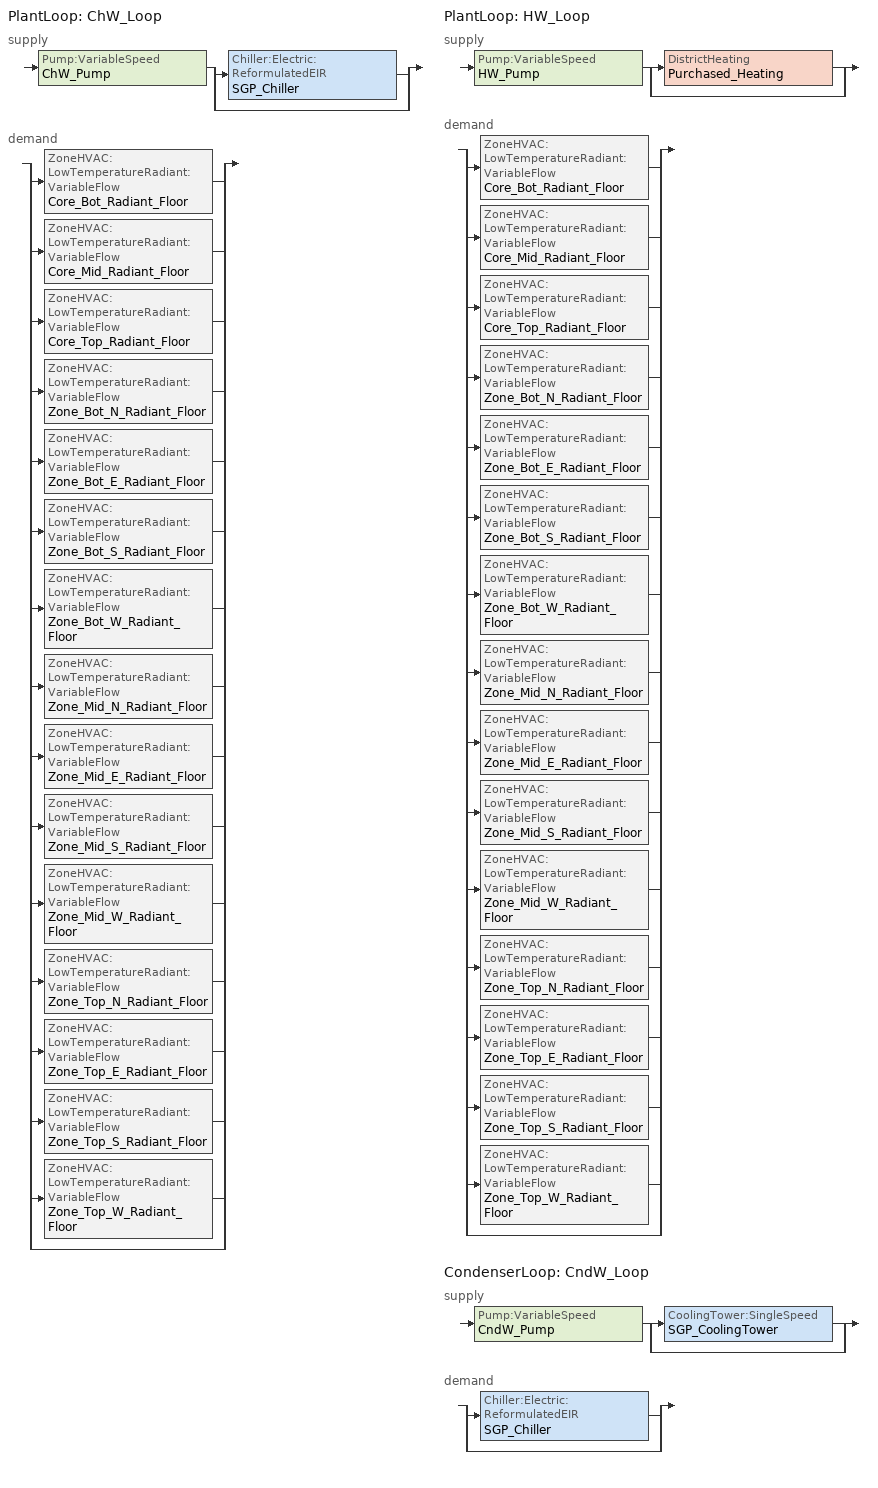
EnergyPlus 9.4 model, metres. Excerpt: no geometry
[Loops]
PlantLoop 'ChW_Loop'
 supply: Pump:VariableSpeed 'ChW_Pump' > split
  | Chiller:Electric:ReformulatedEIR 'SGP_Chiller'
  | bypass
 demand: split
  | ZoneHVAC:LowTemperatureRadiant:VariableFlow 'Core_Bot_Radiant_Floor'
  | ZoneHVAC:LowTemperatureRadiant:VariableFlow 'Core_Mid_Radiant_Floor'
  | ZoneHVAC:LowTemperatureRadiant:VariableFlow 'Core_Top_Radiant_Floor'
  | ZoneHVAC:LowTemperatureRadiant:VariableFlow 'Zone_Bot_N_Radiant_Floor'
  | ZoneHVAC:LowTemperatureRadiant:VariableFlow 'Zone_Bot_E_Radiant_Floor'
  | ZoneHVAC:LowTemperatureRadiant:VariableFlow 'Zone_Bot_S_Radiant_Floor'
  | ZoneHVAC:LowTemperatureRadiant:VariableFlow 'Zone_Bot_W_Radiant_Floor'
  | ZoneHVAC:LowTemperatureRadiant:VariableFlow 'Zone_Mid_N_Radiant_Floor'
  | ZoneHVAC:LowTemperatureRadiant:VariableFlow 'Zone_Mid_E_Radiant_Floor'
  | ZoneHVAC:LowTemperatureRadiant:VariableFlow 'Zone_Mid_S_Radiant_Floor'
  | ZoneHVAC:LowTemperatureRadiant:VariableFlow 'Zone_Mid_W_Radiant_Floor'
  | ZoneHVAC:LowTemperatureRadiant:VariableFlow 'Zone_Top_N_Radiant_Floor'
  | ZoneHVAC:LowTemperatureRadiant:VariableFlow 'Zone_Top_E_Radiant_Floor'
  | ZoneHVAC:LowTemperatureRadiant:VariableFlow 'Zone_Top_S_Radiant_Floor'
  | ZoneHVAC:LowTemperatureRadiant:VariableFlow 'Zone_Top_W_Radiant_Floor'
  | bypass
PlantLoop 'HW_Loop'
 supply: Pump:VariableSpeed 'HW_Pump' > split
  | DistrictHeating 'Purchased_Heating'
  | bypass
 demand: split
  | ZoneHVAC:LowTemperatureRadiant:VariableFlow 'Core_Bot_Radiant_Floor'
  | ZoneHVAC:LowTemperatureRadiant:VariableFlow 'Core_Mid_Radiant_Floor'
  | ZoneHVAC:LowTemperatureRadiant:VariableFlow 'Core_Top_Radiant_Floor'
  | ZoneHVAC:LowTemperatureRadiant:VariableFlow 'Zone_Bot_N_Radiant_Floor'
  | ZoneHVAC:LowTemperatureRadiant:VariableFlow 'Zone_Bot_E_Radiant_Floor'
  | ZoneHVAC:LowTemperatureRadiant:VariableFlow 'Zone_Bot_S_Radiant_Floor'
  | ZoneHVAC:LowTemperatureRadiant:VariableFlow 'Zone_Bot_W_Radiant_Floor'
  | ZoneHVAC:LowTemperatureRadiant:VariableFlow 'Zone_Mid_N_Radiant_Floor'
  | ZoneHVAC:LowTemperatureRadiant:VariableFlow 'Zone_Mid_E_Radiant_Floor'
  | ZoneHVAC:LowTemperatureRadiant:VariableFlow 'Zone_Mid_S_Radiant_Floor'
  | ZoneHVAC:LowTemperatureRadiant:VariableFlow 'Zone_Mid_W_Radiant_Floor'
  | ZoneHVAC:LowTemperatureRadiant:VariableFlow 'Zone_Top_N_Radiant_Floor'
  | ZoneHVAC:LowTemperatureRadiant:VariableFlow 'Zone_Top_E_Radiant_Floor'
  | ZoneHVAC:LowTemperatureRadiant:VariableFlow 'Zone_Top_S_Radiant_Floor'
  | ZoneHVAC:LowTemperatureRadiant:VariableFlow 'Zone_Top_W_Radiant_Floor'
  | bypass
CondenserLoop 'CndW_Loop'
 supply: Pump:VariableSpeed 'CndW_Pump' > split
  | CoolingTower:SingleSpeed 'SGP_CoolingTower'
  | bypass
 demand: split
  | Chiller:Electric:ReformulatedEIR 'SGP_Chiller'
  | bypass
[SizingPeriod:DesignDay] Day of Month=21; Day Type=SummerDesignDay; Maximum Dry-Bulb Temperature {C}=33.3; Daily Dry-Bulb Temperature Range {deltaC}=5.5; Dry-Bulb Temperature Range Modifier Type=DefaultMultipliers; Humidity Condition Type=Wetbulb; Wetbulb or DewPoint at Maximum Dry-Bulb {C}=27.8; Barometric Pressure {Pa}=101133; Wind Speed {m/s}=4.1; Wind Direction {deg}=30; Rain Indicator=No; Snow Indicator=No; Daylight Saving Time Indicator=No; Solar Model Indicator=ASHRAEtau; ASHRAE Clear Sky Optical Depth for Beam Irradiance (taub)=0.494; ASHRAE Clear Sky Optical Depth for Diffuse Irradiance (taud)=2.03
Name | Month
SGP_Design_Day_Oct | 10
SGP_Design_Day_Dec | 12
[Shading:Overhang] Height above Window or Door {m}=0; Tilt Angle from Window/Door {deg}=90; Left extension from Window/Door Width {m}=0; Right extension from Window/Door Width {m}=0; Depth {m}=0.6
Name | Window or Door
Zone_Bot_N_Wall_N_Shade | Zone_Bot_N_Wall_N_Window
Zone_Bot_E_Wall_E_Shade | Zone_Bot_E_Wall_E_Window
Zone_Bot_S_Wall_S_Shade | Zone_Bot_S_Wall_S_Window
Zone_Bot_W_Wall_W_Shade | Zone_Bot_W_Wall_W_Window
Zone_Mid_N_Wall_N_Shade | Zone_Mid_N_Wall_N_Window
Zone_Mid_E_Wall_E_Shade | Zone_Mid_E_Wall_E_Window
Zone_Mid_S_Wall_S_Shade | Zone_Mid_S_Wall_S_Window
Zone_Mid_W_Wall_W_Shade | Zone_Mid_W_Wall_W_Window
Zone_Top_N_Wall_N_Shade | Zone_Top_N_Wall_N_Window
Zone_Top_E_Wall_E_Shade | Zone_Top_E_Wall_E_Window
Zone_Top_S_Wall_S_Shade | Zone_Top_S_Wall_S_Window
Zone_Top_W_Wall_W_Shade | Zone_Top_W_Wall_W_Window
[DesignSpecification:OutdoorAir] Outdoor Air Method=Maximum; Outdoor Air Flow per Person {m3/s-person}=0.0055; Outdoor Air Flow per Zone Floor Area {m3/s-m2}=6e-04; Outdoor Air Flow per Zone {m3/s}=0
SZ_DSOA_Core_Bot; SZ_DSOA_Core_Mid; SZ_DSOA_Core_Top; SZ_DSOA_Zone_Bot_N; SZ_DSOA_Zone_Bot_E; SZ_DSOA_Zone_Bot_S; SZ_DSOA_Zone_Bot_W; SZ_DSOA_Zone_Mid_N; SZ_DSOA_Zone_Mid_E; SZ_DSOA_Zone_Mid_S; SZ_DSOA_Zone_Mid_W; SZ_DSOA_Zone_Top_N; SZ_DSOA_Zone_Top_E; SZ_DSOA_Zone_Top_S; SZ_DSOA_Zone_Top_W
[Sizing:Zone] Zone Cooling Design Supply Air Temperature Input Method=SupplyAirTemperature; Zone Cooling Design Supply Air Temperature {C}=12.8; Zone Heating Design Supply Air Temperature Input Method=SupplyAirTemperature; Zone Heating Design Supply Air Temperature {C}=40; Zone Heating Design Supply Air Humidity Ratio {kgWater/kgDryAir}=0.008; Zone Heating Sizing Factor=0; Zone Cooling Sizing Factor=1.1; Cooling Design Air Flow Method=DesignDay; Cooling Design Air Flow Rate {m3/s}=0; Cooling Minimum Air Flow {m3/s}=0; Cooling Minimum Air Flow Fraction=0; Heating Design Air Flow Method=DesignDay; Heating Design Air Flow Rate {m3/s}=0; Account for Dedicated Outdoor Air System=No; Dedicated Outdoor Air System Control Strategy=NeutralSupplyAir; Dedicated Outdoor Air Low Setpoint Temperature for Design {C}=autosize; Dedicated Outdoor Air High Setpoint Temperature for Design {C}=autosize
Name | Zone Cooling Design Supply Air Humidity Ratio {kgWater/kgDryAir} | Design Specification Outdoor Air Object
Core_Bot | 0.0085 | SZ_DSOA_Core_Bot
Core_Mid | 0.0085 | SZ_DSOA_Core_Mid
Core_Top | 0.0085 | SZ_DSOA_Core_Top
Zone_Bot_N | 0.008 | SZ_DSOA_Zone_Bot_N
Zone_Bot_E | 0.008 | SZ_DSOA_Zone_Bot_E
Zone_Bot_S | 0.008 | SZ_DSOA_Zone_Bot_S
Zone_Bot_W | 0.008 | SZ_DSOA_Zone_Bot_W
Zone_Mid_N | 0.008 | SZ_DSOA_Zone_Mid_N
Zone_Mid_E | 0.008 | SZ_DSOA_Zone_Mid_E
Zone_Mid_S | 0.008 | SZ_DSOA_Zone_Mid_S
Zone_Mid_W | 0.008 | SZ_DSOA_Zone_Mid_W
Zone_Top_N | 0.008 | SZ_DSOA_Zone_Top_N
Zone_Top_E | 0.008 | SZ_DSOA_Zone_Top_E
Zone_Top_S | 0.008 | SZ_DSOA_Zone_Top_S
Zone_Top_W | 0.008 | SZ_DSOA_Zone_Top_W
[Sizing:Plant]
Name | Loop Type | Design Loop Exit Temperature {C} | Loop Design Temperature Difference {deltaC}
ChW_Loop | Cooling | 15 | 5
CndW_Loop | Cooling | 30 | 5
HW_Loop | Heating | 40 | 10
[ZoneControl:Thermostat] Control Type Schedule=Sch_Zone_Thermostat_Control_Type
Name | Zone or ZoneList | Control 1
Core_Bot_Thermostat | Core_Bot | Core_Bot_SPSched
Core_Mid_Thermostat | Core_Mid | Core_Mid_SPSched
Core_Top_Thermostat | Core_Top | Core_Top_SPSched
Zone_Bot_N_Thermostat | Zone_Bot_N | Zone_Bot_N_SPSched
Zone_Bot_E_Thermostat | Zone_Bot_E | Zone_Bot_E_SPSched
Zone_Bot_S_Thermostat | Zone_Bot_S | Zone_Bot_S_SPSched
Zone_Bot_W_Thermostat | Zone_Bot_W | Zone_Bot_W_SPSched
Zone_Mid_N_Thermostat | Zone_Mid_N | Zone_Mid_N_SPSched
Zone_Mid_E_Thermostat | Zone_Mid_E | Zone_Mid_E_SPSched
Zone_Mid_S_Thermostat | Zone_Mid_S | Zone_Mid_S_SPSched
Zone_Mid_W_Thermostat | Zone_Mid_W | Zone_Mid_W_SPSched
Zone_Top_N_Thermostat | Zone_Top_N | Zone_Top_N_SPSched
Zone_Top_E_Thermostat | Zone_Top_E | Zone_Top_E_SPSched
Zone_Top_S_Thermostat | Zone_Top_S | Zone_Top_S_SPSched
Zone_Top_W_Thermostat | Zone_Top_W | Zone_Top_W_SPSched
[ThermostatSetpoint:SingleCooling]
Name | Setpoint Temperature Schedule
Core_Bot_SPSched; Core_Mid_SPSched; Core_Top_SPSched | Sch_Zone_Cooling_Setpoint_Wo_Solar
Zone_Bot_N_SPSched; Zone_Bot_E_SPSched; Zone_Bot_S_SPSched; Zone_Bot_W_SPSched; Zone_Mid_N_SPSched; Zone_Mid_E_SPSched; Zone_Mid_S_SPSched; Zone_Mid_W_SPSched; Zone_Top_N_SPSched; Zone_Top_E_SPSched; Zone_Top_S_SPSched; Zone_Top_W_SPSched | Sch_Zone_Cooling_Setpoint_Solar
[ZoneHVAC:LowTemperatureRadiant:VariableFlow] Availability Schedule=Sch_ACMV; Fluid to Radiant Surface Heat Transfer Model=ConvectionOnly; Hydronic Tubing Inside Diameter {m}=0.013; Hydronic Tubing Outside Diameter {m}=0.016; Hydronic Tubing Length {m}=autosize; Hydronic Tubing Conductivity {W/m-K}=0.35; Temperature Control Type=MeanAirTemperature; Setpoint Control Type=HalfFlowPower; Heating Design Capacity Method=HeatingDesignCapacity; Heating Design Capacity {W}=Autosize; Fraction of Autosized Heating Design Capacity=1; Maximum Hot Water Flow {m3/s}=Autosize; Heating Control Throttling Range {deltaC}=0.5; Cooling Design Capacity Method=CoolingDesignCapacity; Cooling Design Capacity {W}=Autosize; Maximum Cold Water Flow {m3/s}=Autosize; Cooling Control Throttling Range {deltaC}=2; Condensation Control Type=Off; Condensation Control Dewpoint Offset {C}=1; Number of Circuits=OnePerSurface; Circuit Length {m}=106.7
Name | Zone | Surface Name or Radiant Surface Group | Heating Control Temperature Schedule | Cooling Control Temperature Schedule
Core_Bot_Radiant_Floor | Core_Bot | Core_Bot_Radiant_Floor_Surfaces | Sch_Zone_Radiant_Heating_Setpoint_Core | Sch_Zone_Radiant_Cooling_Setpoint_Core
Core_Mid_Radiant_Floor | Core_Mid | Core_Mid_Radiant_Floor_Surfaces | Sch_Zone_Radiant_Heating_Setpoint_Core | Sch_Zone_Radiant_Cooling_Setpoint_Core
Core_Top_Radiant_Floor | Core_Top | Core_Top_Radiant_Floor_Surfaces | Sch_Zone_Radiant_Heating_Setpoint_Core | Sch_Zone_Radiant_Cooling_Setpoint_Core
Zone_Bot_N_Radiant_Floor | Zone_Bot_N | Zone_Bot_N_Radiant_Floor_Surfaces | Sch_Zone_Radiant_Heating_Setpoint_Perimeter | Sch_Zone_Radiant_Cooling_Setpoint_Perimeter
Zone_Bot_E_Radiant_Floor | Zone_Bot_E | Zone_Bot_E_Radiant_Floor_Surfaces | Sch_Zone_Radiant_Heating_Setpoint_Perimeter | Sch_Zone_Radiant_Cooling_Setpoint_Perimeter
Zone_Bot_S_Radiant_Floor | Zone_Bot_S | Zone_Bot_S_Radiant_Floor_Surfaces | Sch_Zone_Radiant_Heating_Setpoint_Perimeter | Sch_Zone_Radiant_Cooling_Setpoint_Perimeter
Zone_Bot_W_Radiant_Floor | Zone_Bot_W | Zone_Bot_W_Radiant_Floor_Surfaces | Sch_Zone_Radiant_Heating_Setpoint_Perimeter | Sch_Zone_Radiant_Cooling_Setpoint_Perimeter
Zone_Mid_N_Radiant_Floor | Zone_Mid_N | Zone_Mid_N_Radiant_Floor_Surfaces | Sch_Zone_Radiant_Heating_Setpoint_Perimeter | Sch_Zone_Radiant_Cooling_Setpoint_Perimeter
Zone_Mid_E_Radiant_Floor | Zone_Mid_E | Zone_Mid_E_Radiant_Floor_Surfaces | Sch_Zone_Radiant_Heating_Setpoint_Perimeter | Sch_Zone_Radiant_Cooling_Setpoint_Perimeter
Zone_Mid_S_Radiant_Floor | Zone_Mid_S | Zone_Mid_S_Radiant_Floor_Surfaces | Sch_Zone_Radiant_Heating_Setpoint_Perimeter | Sch_Zone_Radiant_Cooling_Setpoint_Perimeter
Zone_Mid_W_Radiant_Floor | Zone_Mid_W | Zone_Mid_W_Radiant_Floor_Surfaces | Sch_Zone_Radiant_Heating_Setpoint_Perimeter | Sch_Zone_Radiant_Cooling_Setpoint_Perimeter
Zone_Top_N_Radiant_Floor | Zone_Top_N | Zone_Top_N_Radiant_Floor_Surfaces | Sch_Zone_Radiant_Heating_Setpoint_Perimeter | Sch_Zone_Radiant_Cooling_Setpoint_Perimeter
Zone_Top_E_Radiant_Floor | Zone_Top_E | Zone_Top_E_Radiant_Floor_Surfaces | Sch_Zone_Radiant_Heating_Setpoint_Perimeter | Sch_Zone_Radiant_Cooling_Setpoint_Perimeter
Zone_Top_S_Radiant_Floor | Zone_Top_S | Zone_Top_S_Radiant_Floor_Surfaces | Sch_Zone_Radiant_Heating_Setpoint_Perimeter | Sch_Zone_Radiant_Cooling_Setpoint_Perimeter
Zone_Top_W_Radiant_Floor | Zone_Top_W | Zone_Top_W_Radiant_Floor_Surfaces | Sch_Zone_Radiant_Heating_Setpoint_Perimeter | Sch_Zone_Radiant_Cooling_Setpoint_Perimeter
[ZoneHVAC:LowTemperatureRadiant:SurfaceGroup]
Core_Bot_Radiant_Floor_Surfaces: Surface 1=Ceiling-Core_Bot-AutoCreated; Flow Fraction for Surface 1=0.196; Surface 2=Core_Bot_Floor; Flow Fraction for Surface 2=0.412; Surface 3=Core_Bot_Floor_3; Flow Fraction for Surface 3=0.196; Surface 4=Core_Bot_Floor_4; Flow Fraction for Surface 4=0.196
Core_Mid_Radiant_Floor_Surfaces: Surface 1=Core_Mid_Floor; Flow Fraction for Surface 1=1
Core_Top_Radiant_Floor_Surfaces: Surface 1=Core_Top_Floor; Flow Fraction for Surface 1=1
Zone_Bot_N_Radiant_Floor_Surfaces: Surface 1=Zone_Bot_N_Floor; Flow Fraction for Surface 1=0.58; Surface 2=Ceiling-Zone_Bot_N-AutoCreated; Flow Fraction for Surface 2=0.42
Zone_Bot_E_Radiant_Floor_Surfaces: Surface 1=Zone_Bot_E_Floor; Flow Fraction for Surface 1=1
Zone_Bot_S_Radiant_Floor_Surfaces: Surface 1=Zone_Bot_S-AutoCreated; Flow Fraction for Surface 1=0.42; Surface 2=Zone_Bot_S_Floor; Flow Fraction for Surface 2=0.58
Zone_Bot_W_Radiant_Floor_Surfaces: Surface 1=Zone_Bot_W_Floor; Flow Fraction for Surface 1=1
Zone_Mid_N_Radiant_Floor_Surfaces: Surface 1=Zone_Mid_N_Floor; Flow Fraction for Surface 1=1
Zone_Mid_E_Radiant_Floor_Surfaces: Surface 1=Zone_Mid_E_Floor; Flow Fraction for Surface 1=1
Zone_Mid_S_Radiant_Floor_Surfaces: Surface 1=Zone_Mid_S_Floor; Flow Fraction for Surface 1=1
Zone_Mid_W_Radiant_Floor_Surfaces: Surface 1=Zone_Mid_W_Floor; Flow Fraction for Surface 1=1
Zone_Top_N_Radiant_Floor_Surfaces: Surface 1=Zone_Top_N_Floor; Flow Fraction for Surface 1=1
Zone_Top_E_Radiant_Floor_Surfaces: Surface 1=Zone_Top_E_Floor; Flow Fraction for Surface 1=1
Zone_Top_S_Radiant_Floor_Surfaces: Surface 1=Zone_Top_S_Floor; Flow Fraction for Surface 1=1
Zone_Top_W_Radiant_Floor_Surfaces: Surface 1=Zone_Top_W_Floor; Flow Fraction for Surface 1=1
[Zone equipment]
Core_Bot: Core_Bot_Radiant_Floor
Core_Mid: Core_Mid_Radiant_Floor
Core_Top: Core_Top_Radiant_Floor
Zone_Bot_N: Zone_Bot_N_Radiant_Floor
Zone_Bot_E: Zone_Bot_E_Radiant_Floor
Zone_Bot_S: Zone_Bot_S_Radiant_Floor
Zone_Bot_W: Zone_Bot_W_Radiant_Floor
Zone_Mid_N: Zone_Mid_N_Radiant_Floor
Zone_Mid_E: Zone_Mid_E_Radiant_Floor
Zone_Mid_S: Zone_Mid_S_Radiant_Floor
Zone_Mid_W: Zone_Mid_W_Radiant_Floor
Zone_Top_N: Zone_Top_N_Radiant_Floor
Zone_Top_E: Zone_Top_E_Radiant_Floor
Zone_Top_S: Zone_Top_S_Radiant_Floor
Zone_Top_W: Zone_Top_W_Radiant_Floor
[Pump:VariableSpeed] Design Maximum Flow Rate {m3/s}=Autosize; Motor Efficiency=0.9; Fraction of Motor Inefficiencies to Fluid Stream=0; Coefficient 1 of the Part Load Performance Curve=0; Coefficient 2 of the Part Load Performance Curve=1; Coefficient 3 of the Part Load Performance Curve=0; Coefficient 4 of the Part Load Performance Curve=0; Design Minimum Flow Rate {m3/s}=0; Pump Control Type=Intermittent
Name | Design Pump Head {Pa} | Design Power Consumption {W}
ChW_Pump; CndW_Pump | 350000 | Autosize
HW_Pump | 2e+05 | 30000
[Chiller:Electric:ReformulatedEIR]
SGP_Chiller: Reference Capacity {W}=Autosize; Reference COP {W/W}=6.286; Reference Leaving Chilled Water Temperature {C}=6.7; Reference Leaving Condenser Water Temperature {C}=32; Reference Chilled Water Flow Rate {m3/s}=Autosize; Reference Condenser Water Flow Rate {m3/s}=Autosize; Cooling Capacity Function of Temperature Curve=WC_Cent_2010_Pb_CapFT; Electric Input to Cooling Output Ratio Function of Temperature Curve=WC_Cent_2010_Pb_EIRFT; Electric Input to Cooling Output Ratio Function of Part Load Ratio Curve Type=LeavingCondenserWaterTemperature; Electric Input to Cooling Output Ratio Function of Part Load Ratio Curve=WC_Cent_Gt600_2010_Pa_EIRFPLR; Minimum Part Load Ratio=0.1; Maximum Part Load Ratio=1; Optimum Part Load Ratio=1; Minimum Unloading Ratio=0.1; Fraction of Compressor Electric Consumption Rejected by Condenser=1; Leaving Chilled Water Lower Temperature Limit {C}=2; Chiller Flow Mode Type=NotModulated
[DistrictHeating]
Purchased_Heating: Nominal Capacity {W}=1e+06
[CoolingTower:SingleSpeed]
SGP_CoolingTower: Design Water Flow Rate {m3/s}=Autosize; Design Air Flow Rate {m3/s}=Autosize; Design Fan Power {W}=Autosize; Design U-Factor Times Area Value {W/K}=114900; Free Convection Regime Air Flow Rate {m3/s}=Autocalculate; Free Convection Regime Air Flow Rate Sizing Factor=0.125; Free Convection Regime U-Factor Times Area Value {W/K}=11480; Free Convection U-Factor Times Area Value Sizing Factor=0.1; Performance Input Method=UFactorTimesAreaAndDesignWaterFlowRate; Heat Rejection Capacity and Nominal Capacity Sizing Ratio=1.25; Free Convection Nominal Capacity Sizing Factor=0.1; Design Inlet Air Dry-Bulb Temperature {C}=35; Design Inlet Air Wet-Bulb Temperature {C}=25.6; Design Approach Temperature {deltaC}=autosize; Design Range Temperature {deltaC}=autosize; Basin Heater Capacity {W/K}=0; Basin Heater Setpoint Temperature {C}=2; Evaporation Loss Factor {percent/K}=0.2; Drift Loss Percent {percent}=0.008; Blowdown Concentration Ratio=3; Capacity Control=FanCycling; Number of Cells=3; Cell Control=MinimalCell; Cell Minimum  Water Flow Rate Fraction=0.33; Cell Maximum Water Flow Rate Fraction=2.5; Sizing Factor=1
[PlantLoop] Fluid Type=Water; Maximum Loop Flow Rate {m3/s}=Autosize; Minimum Loop Flow Rate {m3/s}=0; Plant Loop Volume {m3}=Autocalculate
Name | Plant Equipment Operation Scheme | Maximum Loop Temperature {C} | Minimum Loop Temperature {C}
ChW_Loop | ChW_Loop_Operation_Scheme_List | 98 | 1
HW_Loop | HW_Loop_Operation_Scheme_List | 100 | 10
[CondenserLoop]
CndW_Loop: Fluid Type=Water; Condenser Equipment Operation Scheme=CndW_Loop_Operation_Scheme_List; Maximum Loop Temperature {C}=80; Minimum Loop Temperature {C}=5; Maximum Loop Flow Rate {m3/s}=Autosize; Minimum Loop Flow Rate {m3/s}=0; Condenser Loop Volume {m3}=Autocalculate
[PlantEquipmentList]
ChW_Equipment_List: SGP_Chiller
HW_Equipment_List: Purchased_Heating
[CondenserEquipmentList]
CndW_Equipment_List: SGP_CoolingTower
[PlantEquipmentOperation:CoolingLoad] Load Range 1 Lower Limit {W}=0; Load Range 1 Upper Limit {W}=1e+09
Name | Range 1 Equipment List
ChW_Operation_Scheme | ChW_Equipment_List
CndW_Operation_Scheme | CndW_Equipment_List
[PlantEquipmentOperation:HeatingLoad]
HW_Operation_Scheme: Load Range 1 Lower Limit {W}=0; Load Range 1 Upper Limit {W}=1e+06; Range 1 Equipment List=HW_Equipment_List
[PlantEquipmentOperationSchemes] Control Scheme 1 Schedule=Sch_Always_On
Name | Control Scheme 1
ChW_Loop_Operation_Scheme_List | ChW_Operation_Scheme
HW_Loop_Operation_Scheme_List | HW_Operation_Scheme
[CondenserEquipmentOperationSchemes]
CndW_Loop_Operation_Scheme_List: Control Scheme 1=CndW_Operation_Scheme; Control Scheme 1 Schedule=Sch_Always_On
[SetpointManager:Scheduled] Control Variable=Temperature
Name | Schedule | Setpoint Node or NodeList
ChW_Loop_Setpoint_Manager | Sch_ChW_Loop_Temp | ChW_Supply_Outlet_Node
CndW_Loop_Setpoint_Manager | Sch_CndW_Loop_Temp | CndW_Supply_Outlet_Node
HW_Loop_Setpoint_Manager | Sch_HW_Loop_Temp | HW_Supply_Outlet_Node
[Schedule:Compact]
Sch_Always_On: Through: 12/31, For: AllDays, Until: 24:00, 1
Sch_ChW_Loop_Temp: Through: 12/31, For: AllOtherDays, Until: 24:00, 15
Sch_CndW_Loop_Temp: Through: 12/31, For: AllDays, Until: 24:00, 30
Sch_Zone_Cooling_Setpoint_Solar; Sch_Zone_Cooling_Setpoint_Wo_Solar; Sch_Zone_Radiant_Cooling_Setpoint_Core; Sch_Zone_Radiant_Cooling_Setpoint_Perimeter: Through: 12/31, For: AllDays, Until: 24:00, 28
Sch_Zone_Thermostat_Control_Type: Through: 12/31, For: AllDays, Until: 24:00, 2
Sch_ACMV: Through: 12/31, For: Weekdays, Until: 01:00, 0, Until: 02:00, 0, Until: 03:00, 0, Until: 04:00, 0, Until: 05:00, 0, Until: 06:00, 0, Until: 07:00, 0, Until: 08:00, 1, Until: 09:00, 1, Until: 10:00, 1, Until: 11:00, 1, Until: 12:00, 1, Until: 13:00, 1, Until: 14:00, 1, Until: 15:00, 1, Until: 16:00, 1, Until: 17:00, 1, Until: 18:00, 1, Until: 19:00, 0, Until: 20:00, 0, Until: 21:00, 0, Until: 22:00, 0, Until: 23:00, 0, Until: 24:00, 0, For: Saturday, Until: 01:00, 0, Until: 02:00, 0, Until: 03:00, 0, Until: 04:00, 0, Until: 05:00, 0, Until: 06:00, 0, Until: 07:00, 0, Until: 08:00, 1, Until: 09:00, 1, Until: 10:00, 1, Until: 11:00, 1, Until: 12:00, 1, Until: 13:00, 1, Until: 14:00, 0, Until: 15:00, 0, Until: 16:00, 0, Until: 17:00, 0, Until: 18:00, 0, Until: 19:00, 0, Until: 20:00, 0, Until: 21:00, 0, Until: 22:00, 0, Until: 23:00, 0, Until: 24:00, 0, For: Sunday Holiday, Until: 01:00, 0, Until: 02:00, 0, Until: 03:00, 0, Until: 04:00, 0, Until: 05:00, 0, Until: 06:00, 0, Until: 07:00, 0, Until: 08:00, 0, Until: 09:00, 0, Until: 10:00, 0, Until: 11:00, 0, Until: 12:00, 0, Until: 13:00, 0, Until: 14:00, 0, Until: 15:00, 0, Until: 16:00, 0, Until: 17:00, 0, Until: 18:00, 0, Until: 19:00, 0, Until: 20:00, 0, Until: 21:00, 0, Until: 22:00, 0, Until: 23:00, 0, Until: 24:00, 0, For: SummerDesignDay AllOtherDays, Until: 01:00, 0, Until: 02:00, 0, Until: 03:00, 0, Until: 04:00, 0, Until: 05:00, 0, Until: 06:00, 0, Until: 07:00, 0, Until: 08:00, 1, Until: 09:00, 1, Until: 10:00, 1, Until: 11:00, 1, Until: 12:00, 1, Until: 13:00, 1, Until: 14:00, 1, Until: 15:00, 1, Until: 16:00, 1, Until: 17:00, 1, Until: 18:00, 1, Until: 19:00, 0, Until: 20:00, 0, Until: 21:00, 0, Until: 22:00, 0, Until: 23:00, 0, Until: 24:00, 0
Sch_Zone_Radiant_Heating_Setpoint_Core; Sch_Zone_Radiant_Heating_Setpoint_Perimeter: Through: 12/31, For: AllDays, Until: 24:00, 20
Sch_HW_Loop_Temp: Through: 12/31, For: AllDays, Until: 24:00, 40
[Curve:Bicubic]
WC_Cent_Gt600_2010_Pa_EIRFPLR: Coefficient1 Constant=-0.136053; Coefficient2 x=0.0086427; Coefficient3 x**2=3.85558e-06; Coefficient4 y=1.024034; Coefficient5 y**2=0.0604744; Coefficient6 x*y=-0.00894786; Coefficient7 x**3=0; Coefficient8 y**3=0.057066; Coefficient9 x**2*y=0; Coefficient10 x*y**2=0; Minimum Value of x=31.13; Maximum Value of x=36.52; Minimum Value of y=0.19; Maximum Value of y=1.03
[Curve:Biquadratic] Minimum Value of x=5; Maximum Value of x=10; Minimum Value of y=17.78; Maximum Value of y=46.11
Name | Coefficient1 Constant | Coefficient2 x | Coefficient3 x**2 | Coefficient4 y | Coefficient5 y**2 | Coefficient6 x*y
WC_Cent_2010_Pb_CapFT | 0.536234 | 0.005581 | -0.0013654 | 0.0488966 | -0.0012018 | 0.0010523
WC_Cent_2010_Pb_EIRFT | 1.08218 | 0.0042977 | -0.0013182 | -0.0260781 | 0.0008256 | -0.0006013
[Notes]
The Singapore benchmark model was developed in colloboration with Building
and Construction Authority (BCA), and BECA. This research was funded by the
Republic of Singapore's National Research Foundation through a grant to the
Berkeley Education Alliance for Research in Singapore (BEARS) for the
Singapore-Berkeley Building Efficiency and Sustainability in the Tropics.
A full description of the benchmark model and results can be found in
Duarte C, Raftery P, Schiavon S. April 2016. SinBerBEST Technology Energy
Assessment Results. Final report to SinBerBEST. Center for the Built Environment,
University of California, Berkeley, CA,  pp. 69.
All glass facade benchmark model
